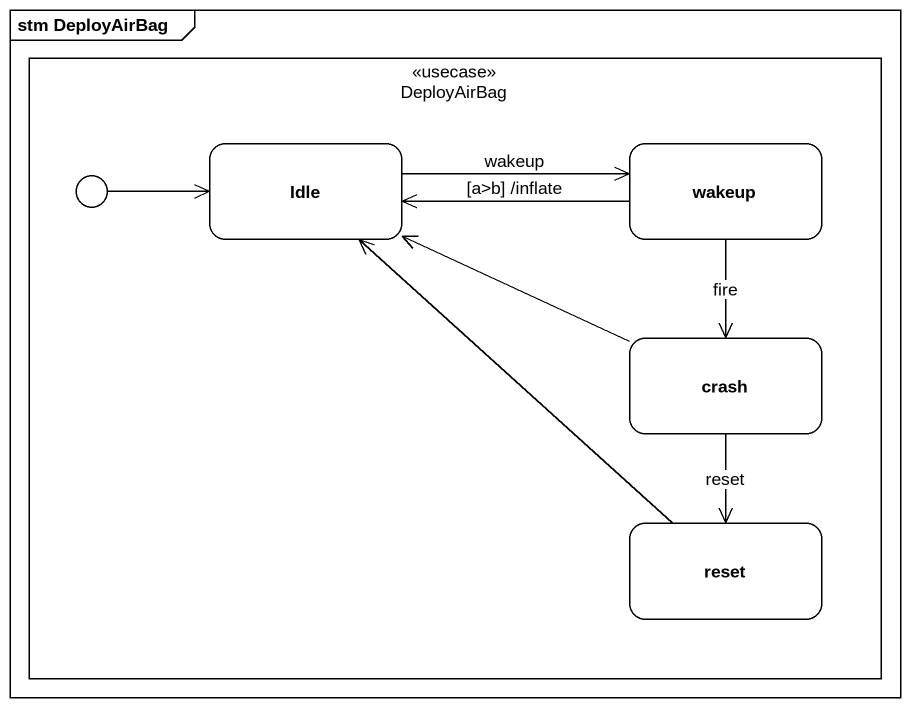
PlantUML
@startuml
mainframe stm DeployAirBag
hide empty description
state DeployAirBag <<usecase>> {
  state Idle
  state wakeup
  state entry1 <<entryPoint>>
  state crash
  state reset
}
Idle -right-> wakeup : wakeup
wakeup -left-> Idle : [a>b] /inflate
wakeup --> crash : fire
entry1 -right-> Idle
crash -left-> Idle
crash --> reset : reset
reset -up-> Idle
@enduml
